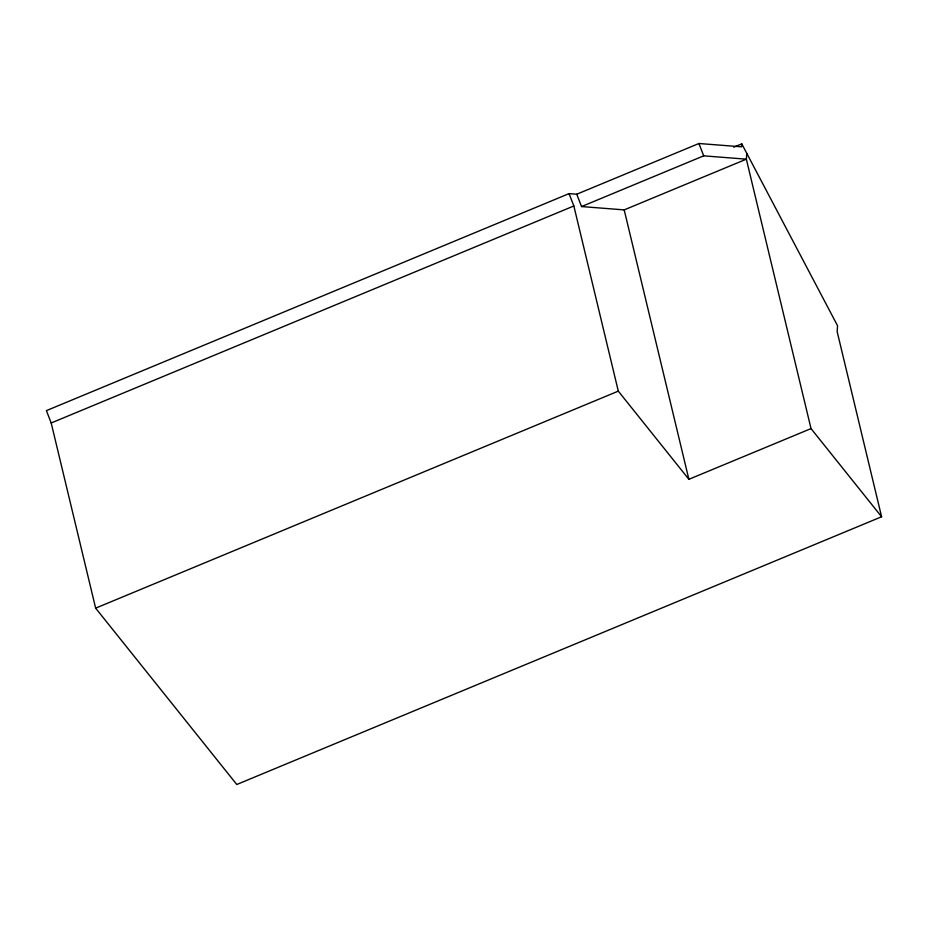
<?xml version="1.0" encoding="UTF-8"?>
<svg xmlns="http://www.w3.org/2000/svg" width="928" height="928" viewBox="0 0 928 928"><rect width="100%" height="100%" fill="white"/><g stroke="black" fill="none" stroke-linecap="round" stroke-linejoin="round"><path stroke-width="1.39" d="M741.774 143.852L741.553 146.821L698.912 143.504L576.752 194.219L569.061 193.616L46.4 410.628L51.191 422.982L95.642 608.153L236.779 784.496L881.6 516.768L837.149 331.598L837.566 325.774L741.774 143.852L733.746 147.181M746.773 153.34L746.344 159.175L811.026 428.597L881.6 516.768M51.191 422.982L573.852 205.97L569.061 193.616M581.543 206.561L703.702 155.846L746.344 159.175L624.196 209.89L581.543 206.561L576.752 194.219M95.642 608.153L618.303 391.14L688.878 479.312L811.026 428.597M698.912 143.504L703.702 155.846M624.196 209.89L688.878 479.312M573.852 205.97L618.303 391.14"/></g></svg>
